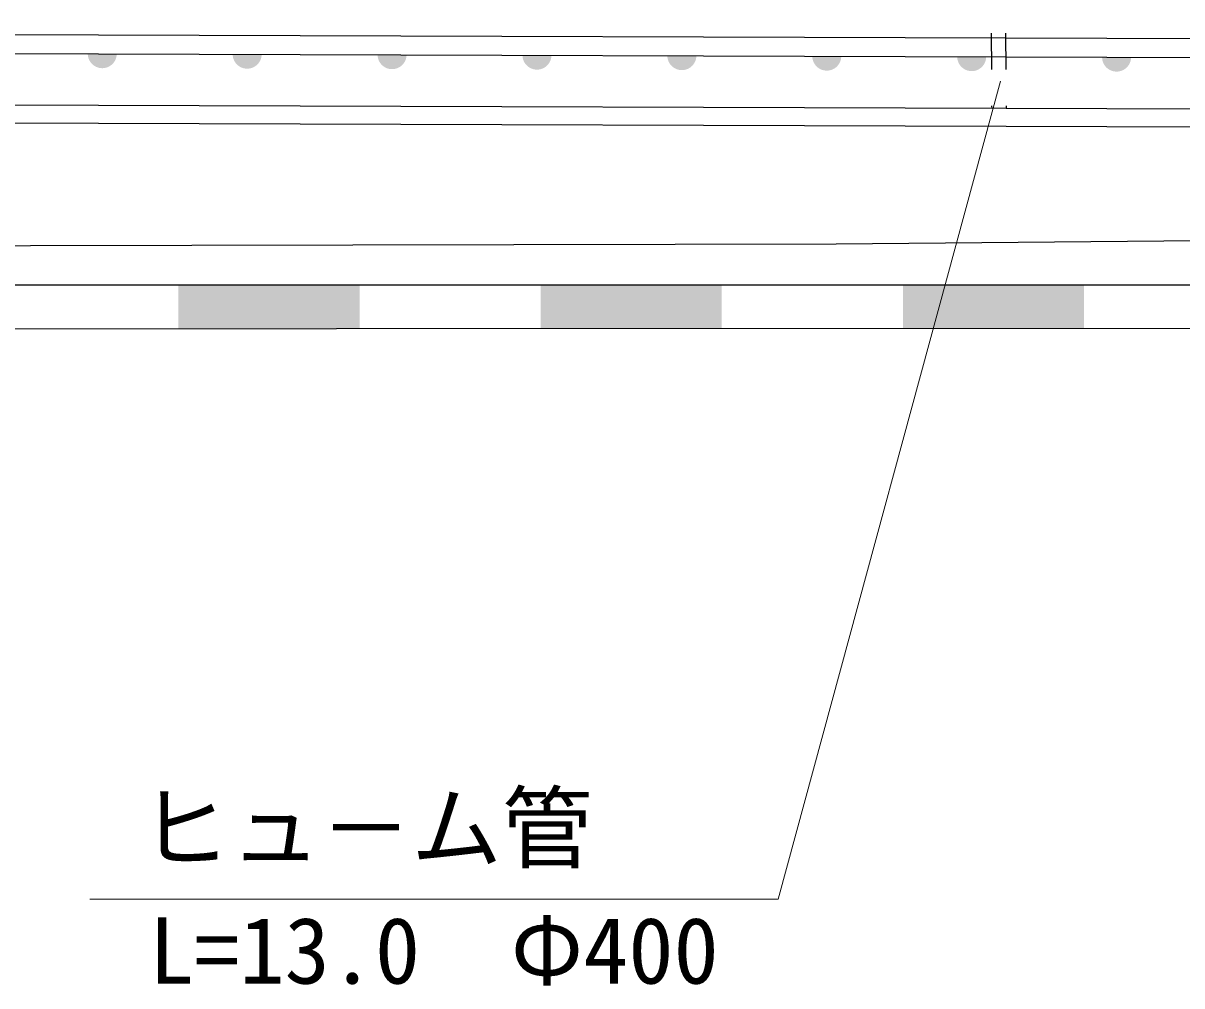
# Model space of a CAD drawing. Units: millimetres, scale not verified. Extents: x 40000 to 680000, y 20000 to 380000.
# Drawn here: x 270541 to 302526, y 265281 to 291846 of the extents above; entities that cross this region are included whole.
import ezdxf
from ezdxf.enums import TextEntityAlignment as Align

# ---------------------------------------------------------------- set-up
doc = ezdxf.new("R2010")
doc.units = ezdxf.units.MM
doc.header["$LTSCALE"] = 1000
doc.layers.add('S-BGD', color=7, linetype='Continuous', lineweight=25)
doc.layers.add('S-STR-HTXT', color=7, linetype='Continuous', lineweight=13)
doc.styles.add('ＭＳ ゴシック', font='')
doc.styles.get('ＭＳ ゴシック').set_extended_font_data('MS Gothic')

msp = doc.modelspace()

# ---------------------------------------------------------------- hatches: boundary and pattern name
at = {"layer": 'S-BGD'}
for points in [[(272325, 291006), (272325, 290992), (272325, 290985), (272326, 290978), (272326, 290971), (272327, 290964), (272327, 290957), (272328, 290950), (272329, 290943), (272330, 290936), (272332, 290929), (272333, 290922), (272335, 290916), (272336, 290909), (272338, 290902), (272340, 290895), (272342, 290889), (272344, 290882), (272346, 290875), (272348, 290869), (272351, 290862), (272353, 290856), (272356, 290849), (272359, 290843), (272362, 290836), (272365, 290830), (272368, 290824), (272371, 290818), (272374, 290812), (272378, 290805), (272381, 290799), (272385, 290793), (272388, 290788), (272392, 290782), (272396, 290776), (272400, 290770), (272404, 290765), (272409, 290759), (272413, 290754), (272417, 290748), (272422, 290743), (272426, 290738), (272431, 290732), (272436, 290727), (272441, 290722), (272446, 290717), (272451, 290713), (272456, 290708), (272461, 290703), (272466, 290699), (272472, 290694), (272477, 290690), (272483, 290686), (272488, 290681), (272494, 290677), (272500, 290673), (272506, 290670), (272512, 290666), (272517, 290662), (272523, 290659), (272530, 290655), (272536, 290652), (272542, 290648), (272548, 290645), (272554, 290642), (272561, 290639), (272567, 290637), (272574, 290634), (272580, 290631), (272587, 290629), (272593, 290627), (272600, 290624), (272606, 290622), (272613, 290620), (272620, 290618), (272627, 290616), (272633, 290615), (272640, 290613), (272647, 290612), (272654, 290611), (272661, 290609), (272668, 290608), (272675, 290607), (272681, 290607), (272688, 290606), (272695, 290605), (272702, 290605), (272709, 290605), (272716, 290604), (272723, 290604), (272730, 290604), (272737, 290604), (272744, 290605), (272751, 290605), (272758, 290606), (272765, 290606), (272772, 290607), (272779, 290608), (272786, 290609), (272793, 290610), (272800, 290611), (272806, 290613), (272813, 290614), (272820, 290616), (272827, 290618), (272834, 290619), (272840, 290621), (272847, 290623), (272854, 290626), (272860, 290628), (272867, 290630), (272873, 290633), (272880, 290636), (272886, 290638), (272892, 290641), (272899, 290644), (272905, 290647), (272911, 290650), (272917, 290654), (272923, 290657), (272929, 290661), (272935, 290664), (272941, 290668), (272947, 290672), (272953, 290676), (272959, 290680), (272964, 290684), (272970, 290688), (272975, 290693), (272981, 290697), (272986, 290702), (272991, 290706), (272996, 290711), (273002, 290716), (273007, 290720), (273011, 290725), (273016, 290730), (273021, 290736), (273026, 290741), (273030, 290746), (273035, 290751), (273039, 290757), (273043, 290762), (273047, 290768), (273052, 290774), (273055, 290779), (273059, 290785), (273063, 290791), (273067, 290797), (273070, 290803), (273074, 290809), (273077, 290815), (273080, 290821), (273084, 290828), (273087, 290834), (273090, 290840), (273092, 290847), (273095, 290853), (273098, 290860), (273100, 290866), (273102, 290873), (273105, 290879), (273107, 290886), (273109, 290893), (273111, 290899), (273112, 290906), (273114, 290913), (273116, 290920), (273117, 290927), (273118, 290933), (273120, 290940), (273121, 290947), (273121, 290954), (273122, 290961), (273123, 290968), (273124, 290975), (273124, 290982), (273124, 290989), (273125, 290996), (273125, 291003)], [(276325, 290992), (276325, 290978), (276325, 290971), (276325, 290964), (276326, 290957), (276327, 290950), (276327, 290943), (276328, 290936), (276329, 290930), (276330, 290923), (276332, 290916), (276333, 290909), (276335, 290902), (276336, 290895), (276338, 290889), (276340, 290882), (276342, 290875), (276344, 290868), (276346, 290862), (276348, 290855), (276351, 290849), (276353, 290842), (276356, 290836), (276359, 290829), (276362, 290823), (276365, 290817), (276368, 290810), (276371, 290804), (276374, 290798), (276378, 290792), (276381, 290786), (276385, 290780), (276388, 290774), (276392, 290768), (276396, 290762), (276400, 290757), (276404, 290751), (276409, 290746), (276413, 290740), (276417, 290735), (276422, 290729), (276426, 290724), (276431, 290719), (276436, 290714), (276441, 290709), (276446, 290704), (276451, 290699), (276456, 290694), (276461, 290690), (276466, 290685), (276472, 290681), (276477, 290676), (276483, 290672), (276488, 290668), (276494, 290664), (276500, 290660), (276506, 290656), (276512, 290652), (276517, 290649), (276523, 290645), (276530, 290642), (276536, 290638), (276542, 290635), (276548, 290632), (276554, 290629), (276561, 290626), (276567, 290623), (276574, 290620), (276580, 290618), (276587, 290615), (276593, 290613), (276600, 290611), (276606, 290609), (276613, 290607), (276620, 290605), (276627, 290603), (276633, 290601), (276640, 290600), (276647, 290598), (276654, 290597), (276661, 290596), (276668, 290595), (276675, 290594), (276681, 290593), (276688, 290592), (276695, 290592), (276702, 290591), (276709, 290591), (276716, 290591), (276723, 290591), (276730, 290591), (276737, 290591), (276744, 290591), (276751, 290592), (276758, 290592), (276765, 290593), (276772, 290594), (276779, 290594), (276786, 290595), (276793, 290597), (276800, 290598), (276806, 290599), (276813, 290601), (276820, 290602), (276827, 290604), (276834, 290606), (276840, 290608), (276847, 290610), (276854, 290612), (276860, 290614), (276867, 290617), (276873, 290619), (276880, 290622), (276886, 290625), (276892, 290628), (276899, 290631), (276905, 290634), (276911, 290637), (276917, 290640), (276923, 290644), (276929, 290647), (276935, 290651), (276941, 290655), (276947, 290658), (276953, 290662), (276959, 290666), (276964, 290670), (276970, 290675), (276975, 290679), (276981, 290683), (276986, 290688), (276991, 290693), (276996, 290697), (277002, 290702), (277007, 290707), (277011, 290712), (277016, 290717), (277021, 290722), (277026, 290727), (277030, 290733), (277035, 290738), (277039, 290743), (277043, 290749), (277047, 290755), (277052, 290760), (277055, 290766), (277059, 290772), (277063, 290778), (277067, 290784), (277070, 290790), (277074, 290796), (277077, 290802), (277080, 290808), (277084, 290814), (277087, 290820), (277089, 290827), (277092, 290833), (277095, 290840), (277098, 290846), (277100, 290853), (277102, 290859), (277105, 290866), (277107, 290873), (277109, 290879), (277111, 290886), (277112, 290893), (277114, 290899), (277116, 290906), (277117, 290913), (277118, 290920), (277119, 290927), (277121, 290934), (277121, 290941), (277122, 290948), (277123, 290955), (277124, 290962), (277124, 290968), (277124, 290975), (277125, 290982), (277125, 290989)], [(280325, 290979), (280325, 290965), (280325, 290958), (280325, 290951), (280326, 290944), (280327, 290937), (280327, 290930), (280328, 290923), (280329, 290916), (280330, 290909), (280332, 290902), (280333, 290895), (280335, 290889), (280336, 290882), (280338, 290875), (280340, 290868), (280342, 290862), (280344, 290855), (280346, 290848), (280348, 290842), (280351, 290835), (280353, 290829), (280356, 290822), (280359, 290816), (280362, 290809), (280364, 290803), (280368, 290797), (280371, 290791), (280374, 290785), (280378, 290778), (280381, 290772), (280385, 290766), (280388, 290761), (280392, 290755), (280396, 290749), (280400, 290743), (280404, 290738), (280409, 290732), (280413, 290727), (280417, 290721), (280422, 290716), (280426, 290711), (280431, 290705), (280436, 290700), (280441, 290695), (280446, 290690), (280451, 290686), (280456, 290681), (280461, 290676), (280466, 290672), (280472, 290667), (280477, 290663), (280483, 290659), (280488, 290654), (280494, 290650), (280500, 290646), (280506, 290643), (280511, 290639), (280517, 290635), (280523, 290632), (280529, 290628), (280536, 290625), (280542, 290621), (280548, 290618), (280554, 290615), (280561, 290612), (280567, 290610), (280573, 290607), (280580, 290604), (280587, 290602), (280593, 290599), (280600, 290597), (280606, 290595), (280613, 290593), (280620, 290591), (280627, 290589), (280633, 290588), (280640, 290586), (280647, 290585), (280654, 290584), (280661, 290582), (280668, 290581), (280675, 290580), (280681, 290580), (280688, 290579), (280695, 290578), (280702, 290578), (280709, 290578), (280716, 290577), (280723, 290577), (280730, 290577), (280737, 290577), (280744, 290578), (280751, 290578), (280758, 290579), (280765, 290579), (280772, 290580), (280779, 290581), (280786, 290582), (280793, 290583), (280800, 290584), (280806, 290586), (280813, 290587), (280820, 290589), (280827, 290591), (280834, 290592), (280840, 290594), (280847, 290596), (280854, 290599), (280860, 290601), (280867, 290603), (280873, 290606), (280880, 290609), (280886, 290611), (280892, 290614), (280899, 290617), (280905, 290620), (280911, 290623), (280917, 290627), (280923, 290630), (280929, 290634), (280935, 290637), (280941, 290641), (280947, 290645), (280953, 290649), (280959, 290653), (280964, 290657), (280970, 290661), (280975, 290666), (280981, 290670), (280986, 290674), (280991, 290679), (280996, 290684), (281001, 290689), (281006, 290693), (281011, 290698), (281016, 290703), (281021, 290709), (281026, 290714), (281030, 290719), (281035, 290724), (281039, 290730), (281043, 290735), (281047, 290741), (281051, 290747), (281055, 290752), (281059, 290758), (281063, 290764), (281067, 290770), (281070, 290776), (281074, 290782), (281077, 290788), (281080, 290794), (281084, 290801), (281087, 290807), (281089, 290813), (281092, 290820), (281095, 290826), (281098, 290833), (281100, 290839), (281102, 290846), (281105, 290852), (281107, 290859), (281109, 290866), (281111, 290872), (281112, 290879), (281114, 290886), (281116, 290893), (281117, 290900), (281118, 290906), (281119, 290913), (281121, 290920), (281121, 290927), (281122, 290934), (281123, 290941), (281124, 290948), (281124, 290955), (281124, 290962), (281125, 290969), (281125, 290976)], [(284325, 290965), (284325, 290951), (284325, 290944), (284325, 290937), (284326, 290930), (284327, 290923), (284327, 290916), (284328, 290909), (284329, 290903), (284330, 290896), (284332, 290889), (284333, 290882), (284335, 290875), (284336, 290868), (284338, 290862), (284340, 290855), (284342, 290848), (284344, 290841), (284346, 290835), (284348, 290828), (284351, 290822), (284353, 290815), (284356, 290809), (284359, 290802), (284361, 290796), (284364, 290790), (284368, 290783), (284371, 290777), (284374, 290771), (284377, 290765), (284381, 290759), (284385, 290753), (284388, 290747), (284392, 290741), (284396, 290735), (284400, 290730), (284404, 290724), (284409, 290719), (284413, 290713), (284417, 290708), (284422, 290702), (284426, 290697), (284431, 290692), (284436, 290687), (284441, 290682), (284446, 290677), (284451, 290672), (284456, 290667), (284461, 290663), (284466, 290658), (284472, 290654), (284477, 290649), (284483, 290645), (284488, 290641), (284494, 290637), (284500, 290633), (284506, 290629), (284511, 290625), (284517, 290622), (284523, 290618), (284529, 290615), (284536, 290611), (284542, 290608), (284548, 290605), (284554, 290602), (284561, 290599), (284567, 290596), (284573, 290593), (284580, 290591), (284586, 290588), (284593, 290586), (284600, 290584), (284606, 290582), (284613, 290580), (284620, 290578), (284626, 290576), (284633, 290574), (284640, 290573), (284647, 290571), (284654, 290570), (284661, 290569), (284668, 290568), (284674, 290567), (284681, 290566), (284688, 290565), (284695, 290565), (284702, 290564), (284709, 290564), (284716, 290564), (284723, 290564), (284730, 290564), (284737, 290564), (284744, 290564), (284751, 290565), (284758, 290565), (284765, 290566), (284772, 290567), (284779, 290567), (284786, 290568), (284793, 290570), (284800, 290571), (284806, 290572), (284813, 290574), (284820, 290575), (284827, 290577), (284834, 290579), (284840, 290581), (284847, 290583), (284854, 290585), (284860, 290587), (284867, 290590), (284873, 290592), (284880, 290595), (284886, 290598), (284892, 290601), (284899, 290604), (284905, 290607), (284911, 290610), (284917, 290613), (284923, 290617), (284929, 290620), (284935, 290624), (284941, 290628), (284947, 290631), (284953, 290635), (284959, 290639), (284964, 290643), (284970, 290648), (284975, 290652), (284981, 290656), (284986, 290661), (284991, 290666), (284996, 290670), (285001, 290675), (285006, 290680), (285011, 290685), (285016, 290690), (285021, 290695), (285026, 290700), (285030, 290706), (285035, 290711), (285039, 290716), (285043, 290722), (285047, 290728), (285051, 290733), (285055, 290739), (285059, 290745), (285063, 290751), (285067, 290757), (285070, 290763), (285074, 290769), (285077, 290775), (285080, 290781), (285083, 290787), (285087, 290793), (285089, 290800), (285092, 290806), (285095, 290813), (285098, 290819), (285100, 290826), (285102, 290832), (285105, 290839), (285107, 290846), (285109, 290852), (285111, 290859), (285112, 290866), (285114, 290872), (285116, 290879), (285117, 290886), (285118, 290893), (285119, 290900), (285120, 290907), (285121, 290914), (285122, 290921), (285123, 290928), (285123, 290935), (285124, 290941), (285124, 290948), (285124, 290955), (285125, 290962)], [(288325, 290952), (288325, 290938), (288325, 290931), (288325, 290924), (288326, 290917), (288327, 290910), (288327, 290903), (288328, 290896), (288329, 290889), (288330, 290882), (288332, 290875), (288333, 290868), (288334, 290862), (288336, 290855), (288338, 290848), (288340, 290841), (288342, 290835), (288344, 290828), (288346, 290821), (288348, 290815), (288351, 290808), (288353, 290802), (288356, 290795), (288359, 290789), (288361, 290782), (288364, 290776), (288368, 290770), (288371, 290764), (288374, 290758), (288377, 290751), (288381, 290745), (288385, 290739), (288388, 290734), (288392, 290728), (288396, 290722), (288400, 290716), (288404, 290711), (288409, 290705), (288413, 290700), (288417, 290694), (288422, 290689), (288426, 290684), (288431, 290678), (288436, 290673), (288441, 290668), (288446, 290663), (288451, 290659), (288456, 290654), (288461, 290649), (288466, 290645), (288472, 290640), (288477, 290636), (288483, 290632), (288488, 290627), (288494, 290623), (288500, 290619), (288506, 290616), (288511, 290612), (288517, 290608), (288523, 290605), (288529, 290601), (288536, 290598), (288542, 290594), (288548, 290591), (288554, 290588), (288561, 290585), (288567, 290583), (288573, 290580), (288580, 290577), (288586, 290575), (288593, 290572), (288600, 290570), (288606, 290568), (288613, 290566), (288620, 290564), (288626, 290562), (288633, 290561), (288640, 290559), (288647, 290558), (288654, 290557), (288661, 290555), (288668, 290554), (288674, 290553), (288681, 290553), (288688, 290552), (288695, 290551), (288702, 290551), (288709, 290551), (288716, 290550), (288723, 290550), (288730, 290550), (288737, 290550), (288744, 290551), (288751, 290551), (288758, 290552), (288765, 290552), (288772, 290553), (288779, 290554), (288786, 290555), (288793, 290556), (288800, 290557), (288806, 290559), (288813, 290560), (288820, 290562), (288827, 290564), (288834, 290565), (288840, 290567), (288847, 290569), (288853, 290572), (288860, 290574), (288867, 290576), (288873, 290579), (288880, 290582), (288886, 290584), (288892, 290587), (288899, 290590), (288905, 290593), (288911, 290596), (288917, 290600), (288923, 290603), (288929, 290607), (288935, 290610), (288941, 290614), (288947, 290618), (288953, 290622), (288959, 290626), (288964, 290630), (288970, 290634), (288975, 290639), (288981, 290643), (288986, 290647), (288991, 290652), (288996, 290657), (289001, 290662), (289006, 290666), (289011, 290671), (289016, 290676), (289021, 290682), (289026, 290687), (289030, 290692), (289035, 290697), (289039, 290703), (289043, 290708), (289047, 290714), (289051, 290720), (289055, 290725), (289059, 290731), (289063, 290737), (289067, 290743), (289070, 290749), (289074, 290755), (289077, 290761), (289080, 290767), (289083, 290774), (289086, 290780), (289089, 290786), (289092, 290793), (289095, 290799), (289097, 290806), (289100, 290812), (289102, 290819), (289105, 290825), (289107, 290832), (289109, 290839), (289111, 290845), (289112, 290852), (289114, 290859), (289116, 290866), (289117, 290873), (289118, 290879), (289119, 290886), (289120, 290893), (289121, 290900), (289122, 290907), (289123, 290914), (289123, 290921), (289124, 290928), (289124, 290935), (289124, 290942), (289125, 290949)], [(292325, 290938), (292325, 290924), (292325, 290917), (292325, 290910), (292326, 290903), (292327, 290896), (292327, 290889), (292328, 290882), (292329, 290876), (292330, 290869), (292332, 290862), (292333, 290855), (292334, 290848), (292336, 290841), (292338, 290835), (292340, 290828), (292342, 290821), (292344, 290814), (292346, 290808), (292348, 290801), (292351, 290795), (292353, 290788), (292356, 290782), (292359, 290775), (292361, 290769), (292364, 290763), (292368, 290756), (292371, 290750), (292374, 290744), (292377, 290738), (292381, 290732), (292385, 290726), (292388, 290720), (292392, 290714), (292396, 290708), (292400, 290703), (292404, 290697), (292408, 290692), (292413, 290686), (292417, 290681), (292422, 290675), (292426, 290670), (292431, 290665), (292436, 290660), (292441, 290655), (292446, 290650), (292451, 290645), (292456, 290640), (292461, 290636), (292466, 290631), (292472, 290627), (292477, 290622), (292483, 290618), (292488, 290614), (292494, 290610), (292500, 290606), (292506, 290602), (292511, 290598), (292517, 290595), (292523, 290591), (292529, 290588), (292536, 290584), (292542, 290581), (292548, 290578), (292554, 290575), (292561, 290572), (292567, 290569), (292573, 290566), (292580, 290564), (292586, 290561), (292593, 290559), (292600, 290557), (292606, 290555), (292613, 290553), (292620, 290551), (292626, 290549), (292633, 290547), (292640, 290546), (292647, 290544), (292654, 290543), (292661, 290542), (292668, 290541), (292674, 290540), (292681, 290539), (292688, 290538), (292695, 290538), (292702, 290537), (292709, 290537), (292716, 290537), (292723, 290537), (292730, 290537), (292737, 290537), (292744, 290537), (292751, 290538), (292758, 290538), (292765, 290539), (292772, 290540), (292779, 290540), (292786, 290541), (292793, 290543), (292800, 290544), (292806, 290545), (292813, 290547), (292820, 290548), (292827, 290550), (292833, 290552), (292840, 290554), (292847, 290556), (292853, 290558), (292860, 290560), (292867, 290563), (292873, 290565), (292880, 290568), (292886, 290571), (292892, 290574), (292899, 290577), (292905, 290580), (292911, 290583), (292917, 290586), (292923, 290590), (292929, 290593), (292935, 290597), (292941, 290601), (292947, 290604), (292953, 290608), (292959, 290612), (292964, 290616), (292970, 290621), (292975, 290625), (292981, 290629), (292986, 290634), (292991, 290639), (292996, 290643), (293001, 290648), (293006, 290653), (293011, 290658), (293016, 290663), (293021, 290668), (293026, 290673), (293030, 290679), (293035, 290684), (293039, 290689), (293043, 290695), (293047, 290701), (293051, 290706), (293055, 290712), (293059, 290718), (293063, 290724), (293067, 290730), (293070, 290736), (293074, 290742), (293077, 290748), (293080, 290754), (293083, 290760), (293086, 290766), (293089, 290773), (293092, 290779), (293095, 290786), (293097, 290792), (293100, 290799), (293102, 290805), (293105, 290812), (293107, 290819), (293109, 290825), (293111, 290832), (293112, 290839), (293114, 290845), (293116, 290852), (293117, 290859), (293118, 290866), (293119, 290873), (293120, 290880), (293121, 290887), (293122, 290894), (293123, 290901), (293123, 290907), (293124, 290914), (293124, 290921), (293124, 290928), (293125, 290935)], [(296325, 290925), (296325, 290911), (296325, 290904), (296325, 290897), (296326, 290890), (296327, 290883), (296327, 290876), (296328, 290869), (296329, 290862), (296330, 290855), (296332, 290848), (296333, 290841), (296334, 290835), (296336, 290828), (296338, 290821), (296340, 290814), (296342, 290808), (296344, 290801), (296346, 290794), (296348, 290788), (296351, 290781), (296353, 290775), (296356, 290768), (296359, 290762), (296361, 290755), (296364, 290749), (296367, 290743), (296371, 290737), (296374, 290730), (296377, 290724), (296381, 290718), (296385, 290712), (296388, 290707), (296392, 290701), (296396, 290695), (296400, 290689), (296404, 290684), (296408, 290678), (296413, 290673), (296417, 290667), (296422, 290662), (296426, 290657), (296431, 290651), (296436, 290646), (296441, 290641), (296446, 290636), (296451, 290632), (296456, 290627), (296461, 290622), (296466, 290618), (296472, 290613), (296477, 290609), (296483, 290605), (296488, 290600), (296494, 290596), (296500, 290592), (296506, 290589), (296511, 290585), (296517, 290581), (296523, 290578), (296529, 290574), (296536, 290571), (296542, 290567), (296548, 290564), (296554, 290561), (296561, 290558), (296567, 290556), (296573, 290553), (296580, 290550), (296586, 290548), (296593, 290545), (296600, 290543), (296606, 290541), (296613, 290539), (296620, 290537), (296626, 290535), (296633, 290534), (296640, 290532), (296647, 290531), (296654, 290530), (296661, 290528), (296667, 290527), (296674, 290526), (296681, 290526), (296688, 290525), (296695, 290524), (296702, 290524), (296709, 290524), (296716, 290523), (296723, 290523), (296730, 290523), (296737, 290523), (296744, 290524), (296751, 290524), (296758, 290525), (296765, 290525), (296772, 290526), (296779, 290527), (296786, 290528), (296793, 290529), (296799, 290530), (296806, 290532), (296813, 290533), (296820, 290535), (296827, 290537), (296833, 290538), (296840, 290540), (296847, 290542), (296853, 290545), (296860, 290547), (296867, 290549), (296873, 290552), (296880, 290555), (296886, 290557), (296892, 290560), (296899, 290563), (296905, 290566), (296911, 290569), (296917, 290573), (296923, 290576), (296929, 290580), (296935, 290583), (296941, 290587), (296947, 290591), (296953, 290595), (296959, 290599), (296964, 290603), (296970, 290607), (296975, 290612), (296981, 290616), (296986, 290620), (296991, 290625), (296996, 290630), (297001, 290635), (297006, 290639), (297011, 290644), (297016, 290649), (297021, 290655), (297025, 290660), (297030, 290665), (297035, 290670), (297039, 290676), (297043, 290681), (297047, 290687), (297051, 290693), (297055, 290698), (297059, 290704), (297063, 290710), (297067, 290716), (297070, 290722), (297074, 290728), (297077, 290734), (297080, 290740), (297083, 290747), (297086, 290753), (297089, 290759), (297092, 290766), (297095, 290772), (297097, 290779), (297100, 290785), (297102, 290792), (297105, 290798), (297107, 290805), (297109, 290812), (297111, 290818), (297112, 290825), (297114, 290832), (297115, 290839), (297117, 290846), (297118, 290852), (297119, 290859), (297120, 290866), (297121, 290873), (297122, 290880), (297123, 290887), (297123, 290894), (297124, 290901), (297124, 290908), (297124, 290915), (297124, 290922)], [(300324, 290911), (300325, 290897), (300325, 290890), (300325, 290883), (300326, 290876), (300327, 290869), (300327, 290862), (300328, 290855), (300329, 290848), (300330, 290842), (300332, 290835), (300333, 290828), (300334, 290821), (300336, 290814), (300338, 290808), (300340, 290801), (300342, 290794), (300344, 290787), (300346, 290781), (300348, 290774), (300351, 290768), (300353, 290761), (300356, 290755), (300359, 290748), (300361, 290742), (300364, 290736), (300367, 290729), (300371, 290723), (300374, 290717), (300377, 290711), (300381, 290705), (300385, 290699), (300388, 290693), (300392, 290687), (300396, 290681), (300400, 290676), (300404, 290670), (300408, 290665), (300413, 290659), (300417, 290654), (300422, 290648), (300426, 290643), (300431, 290638), (300436, 290633), (300441, 290628), (300446, 290623), (300451, 290618), (300456, 290613), (300461, 290609), (300466, 290604), (300472, 290600), (300477, 290595), (300483, 290591), (300488, 290587), (300494, 290583), (300500, 290579), (300505, 290575), (300511, 290571), (300517, 290568), (300523, 290564), (300529, 290561), (300535, 290557), (300542, 290554), (300548, 290551), (300554, 290548), (300561, 290545), (300567, 290542), (300573, 290539), (300580, 290537), (300586, 290534), (300593, 290532), (300600, 290530), (300606, 290528), (300613, 290526), (300620, 290524), (300626, 290522), (300633, 290520), (300640, 290519), (300647, 290517), (300654, 290516), (300661, 290515), (300667, 290514), (300674, 290513), (300681, 290512), (300688, 290511), (300695, 290511), (300702, 290510), (300709, 290510), (300716, 290510), (300723, 290510), (300730, 290510), (300737, 290510), (300744, 290510), (300751, 290511), (300758, 290511), (300765, 290512), (300772, 290513), (300779, 290513), (300786, 290514), (300793, 290516), (300799, 290517), (300806, 290518), (300813, 290520), (300820, 290521), (300827, 290523), (300833, 290525), (300840, 290527), (300847, 290529), (300853, 290531), (300860, 290533), (300867, 290536), (300873, 290538), (300880, 290541), (300886, 290544), (300892, 290547), (300899, 290550), (300905, 290553), (300911, 290556), (300917, 290559), (300923, 290563), (300929, 290566), (300935, 290570), (300941, 290574), (300947, 290577), (300953, 290581), (300958, 290585), (300964, 290589), (300970, 290594), (300975, 290598), (300981, 290602), (300986, 290607), (300991, 290612), (300996, 290616), (301001, 290621), (301006, 290626), (301011, 290631), (301016, 290636), (301021, 290641), (301025, 290646), (301030, 290652), (301034, 290657), (301039, 290662), (301043, 290668), (301047, 290674), (301051, 290679), (301055, 290685), (301059, 290691), (301063, 290697), (301067, 290703), (301070, 290709), (301074, 290715), (301077, 290721), (301080, 290727), (301083, 290733), (301086, 290739), (301089, 290746), (301092, 290752), (301095, 290759), (301097, 290765), (301100, 290772), (301102, 290778), (301104, 290785), (301107, 290791), (301109, 290798), (301110, 290805), (301112, 290812), (301114, 290818), (301115, 290825), (301117, 290832), (301118, 290839), (301119, 290846), (301120, 290853), (301121, 290860), (301122, 290867), (301123, 290874), (301123, 290880), (301124, 290887), (301124, 290894), (301124, 290901), (301124, 290908)], [(279827, 283417), (274827, 283416), (274827, 284616), (279827, 284617)], [(289827, 283418), (284827, 283418), (284827, 284618), (289827, 284618)], [(299827, 283420), (294827, 283419), (294827, 284619), (299827, 284620)]]:
    msp.add_hatch(color=256, dxfattribs=at).paths.add_polyline_path(points)

# ---------------------------------------------------------------- linework, layer by layer
for p, q in [((178490, 291846), (568345, 290530)), ((297259, 291566), (297267, 290566)), ((297659, 291566), (297667, 290566)), ((252824, 291071), (324625, 290829)), ((563482, 288596), (185567, 289872)), ((297276, 289566), (297277, 289495)), ((297676, 289566), (297677, 289493)), ((568337, 288080), (178482, 289396)), ((385052, 284635), (67461, 284580))]:
    msp.add_line(p, q, dxfattribs=at)
for points in [[(394476, 286673), (292984, 285749), (181782, 285514)], [(67461, 283380), (385045, 283435), (568314, 281206)]]:
    msp.add_lwpolyline(points, dxfattribs=at)
at = {"layer": 'S-STR-HTXT'}
for p, q in [((291379, 267674), (297521, 290246)), ((272379, 267674), (291379, 267674))]:
    msp.add_line(p, q, dxfattribs=at)

# ---------------------------------------------------------------- texts
at = {"layer": 'S-STR-HTXT', "style": 'ＭＳ ゴシック'}
msp.add_text('ヒュ－ム管', height=1833, dxfattribs=at).set_placement((273754, 268174), align=Align.BOTTOM_LEFT)
msp.add_text('L=13.0\u3000Φ400', height=1833, dxfattribs=at).set_placement((281879, 267174), align=Align.TOP_CENTER)

doc.saveas('drawing.dxf')
